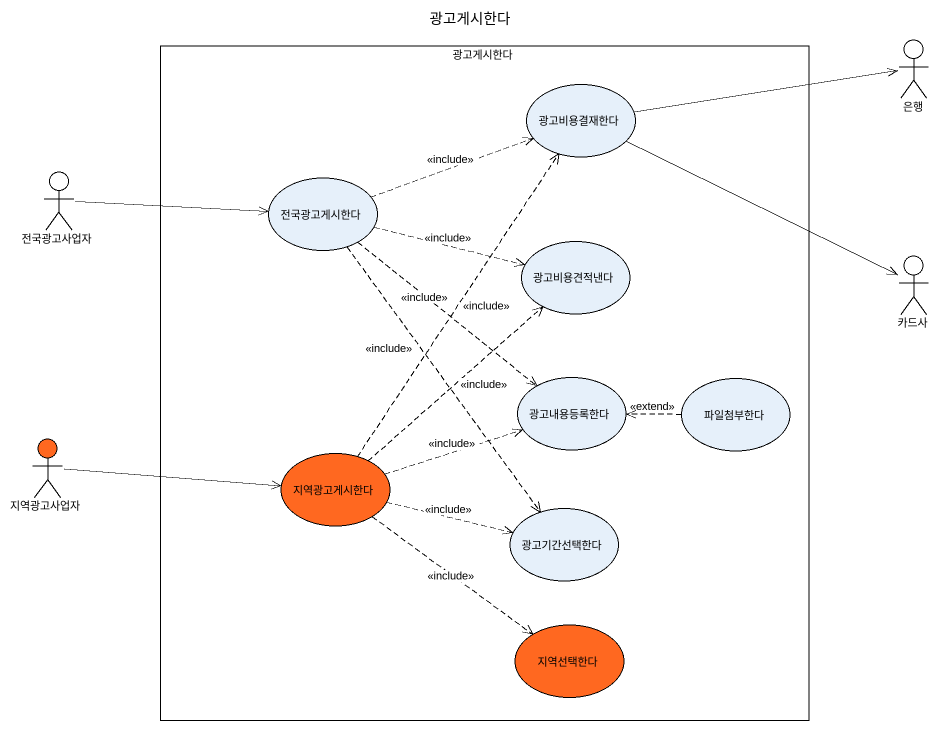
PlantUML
@startuml
title 광고게시한다
actor 은행
rectangle 광고게시한다 {
  usecase 광고비용결재한다
  usecase 전국광고게시한다
  usecase 광고비용견적낸다
  usecase 광고내용등록한다
  usecase 파일첨부한다
  usecase 지역광고게시한다 #FF6820
  usecase 광고기간선택한다
  usecase 지역선택한다 #FF6820
}
actor 전국광고사업자
actor 카드사
actor 지역광고사업자 #FF6820
은행 <-left- 광고비용결재한다
전국광고사업자 -right-> 전국광고게시한다
전국광고게시한다 .right.> 광고비용결재한다 : <<include>>
전국광고게시한다 .right.> 광고비용견적낸다 : <<include>>
전국광고게시한다 ..> 광고내용등록한다 : <<include>>
전국광고게시한다 ..> 광고기간선택한다 : <<include>>
카드사 <-left- 광고비용결재한다
파일첨부한다 .left.> 광고내용등록한다 : <<extend>>
지역광고사업자 -right-> 지역광고게시한다
지역광고게시한다 .up.> 광고비용결재한다 : <<include>>
지역광고게시한다 .up.> 광고비용견적낸다 : <<include>>
지역광고게시한다 .right.> 광고내용등록한다 : <<include>>
지역광고게시한다 .right.> 광고기간선택한다 : <<include>>
지역광고게시한다 ..> 지역선택한다 : <<include>>
@enduml
